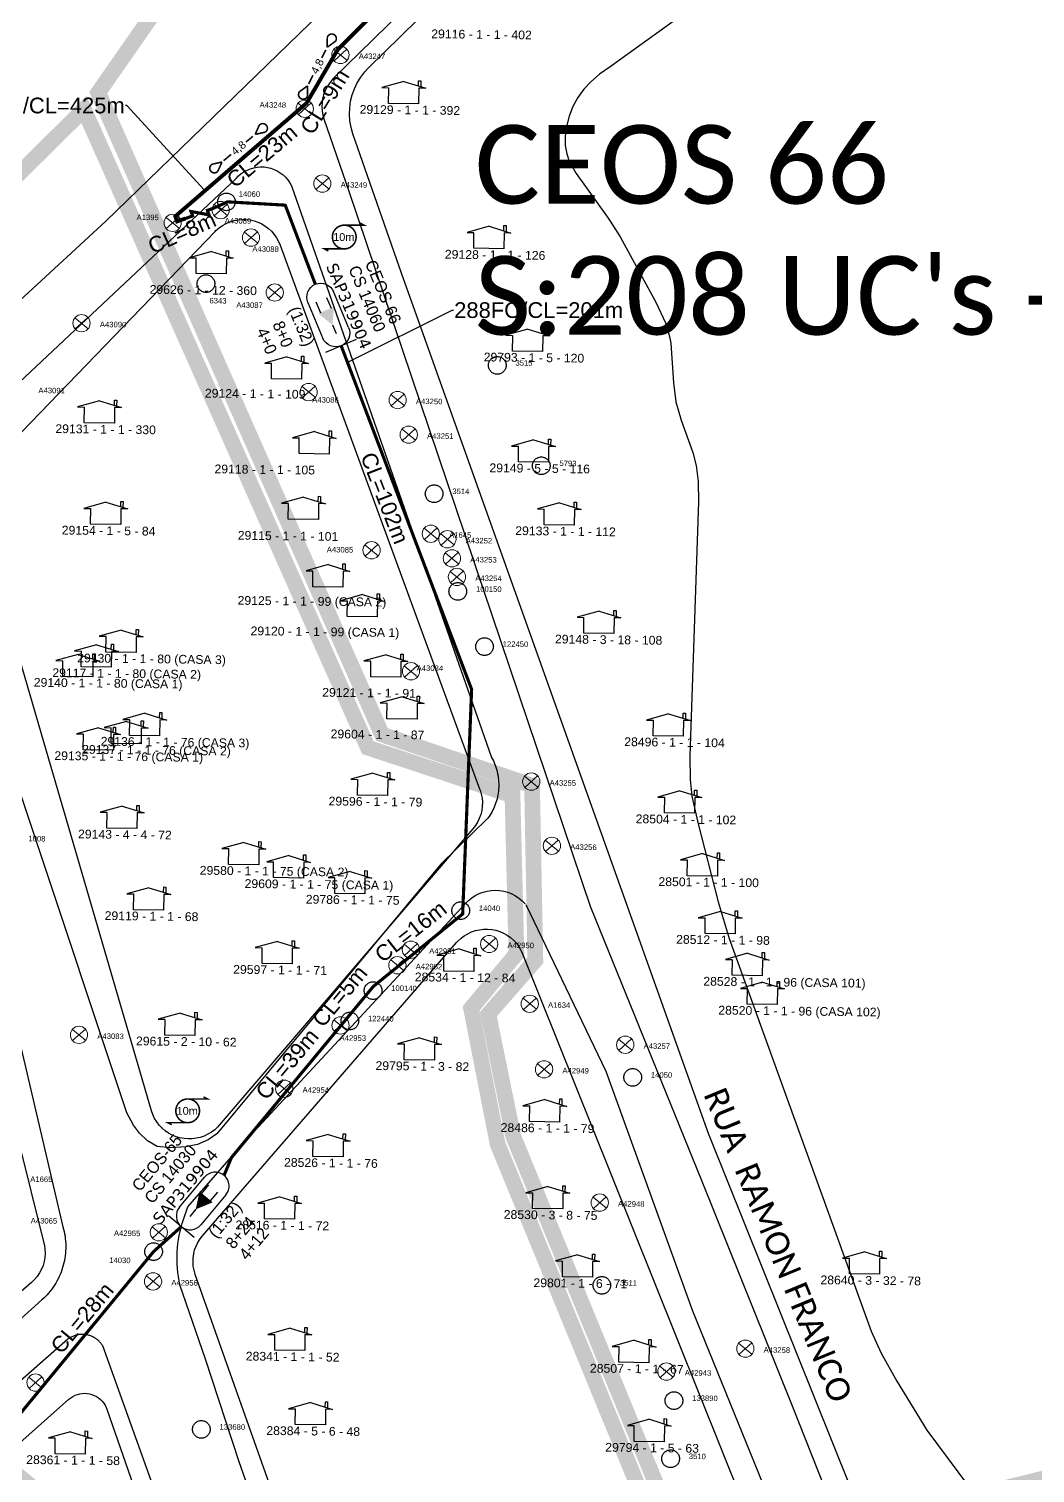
# Model space of a CAD drawing. Header units: millimetres. Extents: x 676447 to 689606, y 7455628 to 7463967.
# Drawn here: x 687825.1 to 687953.1, y 7460606.2 to 7460790 of the extents above; entities that cross this region are included whole.
import ezdxf
from ezdxf.enums import TextEntityAlignment as Align

# ---------------------------------------------------------------- set-up
doc = ezdxf.new("R2010")
doc.units = ezdxf.units.MM
doc.header["$LTSCALE"] = 0.1
doc.header["$MEASUREMENT"] = 0
doc.linetypes.add('PHANTOM2', pattern=[1.25, 0.625, -0.125, 0.125, -0.125, 0.125, -0.125])
doc.layers.add('10.4-Postes', color=1, linetype='Continuous', lineweight=0)
for name, color, linetype in [('Caixas Subterrâneas', 5, 'Continuous'), ('CELULARIZAÇÃO CABO 5', 7, 'Continuous'), ('CEOS', 1, 'Continuous'), ('label_cabos', 7, 'Continuous'), ('label_cabos @ 1', 7, 'Continuous'), ('LAYOUT', 7, 'Continuous'), ('LEGENDAS_INFRAESTRUTURAS', 7, 'Continuous'), ('MUB_MEIOFIO', 7, 'Continuous'), ('MUB_QUADRAS', 7, 'Continuous'), ('MUB_SEGMENTO', 7, 'Continuous'), ('NOS_DE_INFRAESTRUTURA', 7, 'Continuous'), ('surveys', 7, 'Continuous'), ('SURVEYS_LEGENDAS', 7, 'Continuous')]:
    doc.layers.add(name, color=color, linetype=linetype)
doc.styles.add('ARIAL', font='arial.ttf')
doc.styles.add('Legend', font='calibri.ttf')
doc.styles.add('siredit', font='verdana.ttf')
doc.styles.get("Standard").update_dxf_attribs({"font": 'arial.ttf'})
doc.styles.add('Style-font000', font='font000.shx')
doc.linetypes.add('FENCELINE1', pattern='A,0.25,-0.1,[133,ltypeshp.shx,S=0.1,R=0,X=-0.1,Y=0],-0.1,1', length=1.45)
doc.dimstyles.new('FW', dxfattribs={"dimscale": 0, "dimtxt": 2, "dimasz": 0.18, "dimexe": 0.18, "dimexo": 0.0625, "dimgap": 0.09, "dimtad": 0, "dimtoh": 1, "dimdec": 0, "dimzin": 0, "dimdsep": 46, "dimtxsty": 'Standard', "dimcen": 0.09, "dimse1": 1, "dimse2": 1, "dimsd1": 1, "dimsd2": 1, "dimclrt": 7, "dimadec": 0, "dimazin": 0, "dimtfac": 1, "dimtdec": 0, "dimtofl": 0, "dimtmove": 0, "dimatfit": 3, "dimfxl": 0, "dimtolj": 1, "dimtzin": 0, "dimarcsym": 0})

# ---------------------------------------------------------------- blocks, each defined once
blk = doc.blocks.new('MHMZ')
at = {"linetype": 'PHANTOM2'}
blk.add_circle((0, 0), 0.0000101, dxfattribs=at)
blk = doc.blocks.new('PTPT')
at = {"layer": '10.4-Postes', "color": 1, "linetype": 'PHANTOM2'}
for points in [[(-0.0000079, 0.0000104), (0.0000075, -0.000002)], [(0.000007, 0.0000109), (-0.0000074, -0.0000025)]]:
    blk.add_lwpolyline(points, dxfattribs=at)
at = {"layer": '10.4-Postes', "color": 1}
blk.add_circle((-0.0000002, 0.0000042), 0.00000987, dxfattribs=at)
blk = doc.blocks.new('LVLV')
for p, q in [((0, 0.0000254), (-0.0000251, 0.000018)), ((-0.0000251, 0.000018), (-0.0000173, 0.000018)), ((-0.0000172, 0), (-0.0000172, 0.0000179)), ((0, 0.0000254), (0.0000251, 0.000018)), ((0.0000169, 0.0000264), (0.0000195, 0.0000264)), ((0.0000169, 0.0000205), (0.0000169, 0.0000264)), ((0.0000251, 0.000018), (0.0000172, 0.000018)), ((0.0000172, 0.000018), (0.0000172, 0)), ((0.0000195, 0.0000264), (0.0000195, 0.0000198)), ((0.0000172, 0), (-0.0000172, 0))]:
    blk.add_line(p, q)
blk = doc.blocks.new('ceos')
at = {"layer": 'CEOS'}
for p, q in [((1.77, 1.77), (6.73, 1.77)), ((6.73, -1.77), (1.77, -1.77))]:
    blk.add_line(p, q, dxfattribs=at)
for points in [[(0, -2.13), (0, 2.13)], [(2.88, 0), (1.69, 0)], [(4.84, 0.7), (6.34, 0.7)], [(4.84, -0.77), (6.34, -0.77)]]:
    blk.add_lwpolyline(points, dxfattribs=at)
blk.add_lwpolyline([(2.88, 0, 0, 2.18, 0), (4.93, 0, 2.18, 2.18, 0)], format="xyseb", dxfattribs=at)
for centre, start, end in [((1.77, 0), 90, 270), ((6.73, 0), 270, 90)]:
    blk.add_arc(centre, 1.77, start, end, dxfattribs=at)
at = {"layer": 'CEOS', "style": 'siredit', "flags": 1}
for tag, height, p in [('ID', 0.887, (4.25, 9.07)), ('COORX', 0.739, (4.25, -1.77)), ('COORY', 0.739, (4.25, -1.77))]:
    blk.add_attdef(tag, text='', height=height, dxfattribs=at).set_placement(p, align=Align.MIDDLE_CENTER)
at = {"layer": 'CEOS'}
for tag, height, style, p in [('NOME?', 1.5, 'Style-font000', (4.25, 7.59)), ('LOCAL?', 1.5, 'Style-font000', (4.25, 5.37)), ('TIPO?', 1.48, 'siredit', (4.25, 2.88))]:
    blk.add_attdef(tag, text='', height=height, dxfattribs=dict(at, style=style)).set_placement(p, align=Align.MIDDLE_CENTER)
at = {"layer": 'CEOS', "style": 'Style-font000'}
for tag, p in [('RACIO_SPLITAGEM', (4.25, -2.94)), ('FIBRAS_FUSIONADAS', (4.25, -5.51)), ('FIBRAS_RESERVA', (4.25, -7.73))]:
    blk.add_attdef(tag, text='', height=1.5, dxfattribs=at).set_placement(p, align=Align.TOP_CENTER)
blk = doc.blocks.new('A$C1BC366C8')
at = {"layer": 'LAYOUT', "color": 5, "linetype": 'Continuous', "const_width": 0.4}
blk.add_lwpolyline([(-2, 0), (-1, 0), (-1, 0.6), (1, -0.6), (1, 0), (2, 0)], dxfattribs=at)
blk = doc.blocks.new('A$C6C8C5D0A')
at = {"layer": 'LAYOUT', "const_width": 0.2}
for points in [[(-2.77, -0.03), (-3.9, 0.55, 1.175638), (-3.95, -0.61), (-2.77, -0.03)], [(2.73, -0.02), (3.9, -0.62, 1.175638), (3.86, 0.54), (2.73, -0.02)]]:
    blk.add_lwpolyline(points, format="xyb", dxfattribs=at)
for points in [[(-2.5, -0.03), (-1.25, -0.03)], [(1.21, -0.02), (2.35, -0.02)]]:
    blk.add_lwpolyline(points, dxfattribs=at)
at = {"layer": 'LAYOUT', "style": 'ARIAL'}
blk.add_text('4,8', height=1, dxfattribs=at).set_placement((0, 0), align=Align.MIDDLE_CENTER)
blk = doc.blocks.new('A$C6FB0096B')
at = {"layer": 'LAYOUT', "color": 0, "const_width": 0.2}
for points in [[(0, 1.51), (2.52, 1.51), (2.02, 1.77)], [(0, -1.51), (-2.52, -1.51), (-2.02, -1.77)]]:
    blk.add_lwpolyline(points, dxfattribs=at)
blk.add_lwpolyline([(0, 1.51, 1.000012), (0, -1.51, 0.999978)], format="xyb", close=True, dxfattribs=at)
at = {"layer": 'LAYOUT', "color": 0}
blk.add_text('10m', height=1, dxfattribs=at).set_placement((-0.06, 0), align=Align.MIDDLE_CENTER)

msp = doc.modelspace()

# ---------------------------------------------------------------- linework, layer by layer
at = {"color": 1, "const_width": 0.4}
for points in [[(687861.52, 7460757.49), (687857.69, 7460767.56), (687850.34, 7460767.98), (687848.71, 7460767.23)], [(687849.9, 7460644.08), (687850.85, 7460646.36), (687868.91, 7460668.14), (687880.27, 7460677.35), (687881.41, 7460705.94), (687864.81, 7460749.66)], [(687664.85, 7460492.18), (687664.85, 7460492.18), (687673.68, 7460492.7), (687762.97, 7460567.06), (687823.66, 7460613.39), (687840.93, 7460634.38), (687840.93, 7460634.38), (687840.93, 7460634.38), (687840.93, 7460634.38), (687844.46, 7460637.56)]]:
    msp.add_lwpolyline(points, dxfattribs=at)
at = {"layer": 'CELULARIZAÇÃO CABO 5', "color": 3, "const_width": 2}
msp.add_lwpolyline([(687996.99, 7460806.92), (687977.09, 7460611.16), (687909.18, 7460594.39), (687886.72, 7460649.02), (687886.72, 7460649.02), (687883.54, 7460664.6), (687883.54, 7460664.6), (687889.52, 7460671.45), (687889.1, 7460693.69), (687869.99, 7460700.2), (687833.89, 7460781.87), (687865.17, 7460826.82)], dxfattribs=at)
at = {"layer": 'CELULARIZAÇÃO CABO 5', "color": 6, "const_width": 2}
msp.add_lwpolyline([(687832.07, 7460779.74), (687731.71, 7460680.45), (687829.52, 7460601.15), (687829.52, 7460601.15), (687863.87, 7460526), (687906.7, 7460513.34), (687894.17, 7460505.78), (687933.94, 7460486.64), (687933.94, 7460486.64), (687905.41, 7460401.32), (687981.65, 7460381.61), (688093.81, 7460413.41), (687978.37, 7460609.41), (687978.37, 7460609.41), (687907.78, 7460591.89), (687884.72, 7460648.05), (687884.72, 7460648.05), (687881.34, 7460665.34), (687887.11, 7460672.27), (687886.61, 7460692.44), (687868.2, 7460698.52), (687832.07, 7460779.74)], dxfattribs=at)
at = {"layer": 'LAYOUT', "color": 1, "linetype": 'FENCELINE1', "ltscale": 0.002, "const_width": 0.5}
msp.add_lwpolyline([(687844.97, 7460765.86), (687843.93, 7460765.49), (687843.7, 7460766.14), (687860.4, 7460780.54), (687864.35, 7460787.33), (687880.76, 7460803.72), (687887.57, 7460809.81), (687894.93, 7460817.02), (687929.1, 7460850.84), (687951.61, 7460872.51), (687959.97, 7460880.5), (687974.82, 7460895.13), (688000.81, 7460920.04), (688010.51, 7460929.28), (688017.66, 7460935.51), (688033.17, 7460949.78), (688046.61, 7460961.77), (688057.26, 7460970.69), (688063.06, 7460975.42), (688068.83, 7460980.32), (688085.89, 7460994.27), (688091.91, 7461002.45)], dxfattribs=at)
at = {"layer": 'MUB_MEIOFIO', "linetype": 'Continuous'}
for points in [[(687899.04, 7460818.21), (687868.83, 7460788.6), (687863.85, 7460783.72), (687863.58, 7460783.43), (687863.26, 7460783.02), (687862.98, 7460782.58), (687862.75, 7460782.11), (687862.57, 7460781.62), (687862.44, 7460781.11), (687862.37, 7460780.59), (687862.35, 7460780.07), (687862.39, 7460779.55), (687862.48, 7460779.03), (687862.62, 7460778.53), (687865.77, 7460769.32), (687896.48, 7460678.33), (687910.72, 7460643.34), (687922.2, 7460614.74), (687934.37, 7460583.99)], [(687867.71, 7460797.36), (687834.85, 7460765.51), (687803.63, 7460736.75), (687773.85, 7460711.69), (687710.39, 7460660.13)], [(687819.6, 7460741.06), (687851.44, 7460770.95), (687851.45, 7460770.96), (687851.75, 7460771.28), (687852.09, 7460771.57), (687852.46, 7460771.82), (687852.85, 7460772.03), (687853.25, 7460772.19), (687853.68, 7460772.32), (687854.11, 7460772.4), (687854.55, 7460772.43), (687855, 7460772.42), (687855.43, 7460772.36), (687855.86, 7460772.26), (687856.28, 7460772.11), (687856.68, 7460771.92), (687857.06, 7460771.69), (687857.41, 7460771.42), (687857.73, 7460771.11), (687858.01, 7460770.77), (687858.26, 7460770.41), (687858.47, 7460770.02), (687883.95, 7460697.27)], [(687883.95, 7460697.27), (687884.07, 7460697.05), (687884.18, 7460696.83), (687884.28, 7460696.61), (687884.37, 7460696.38), (687884.46, 7460696.15), (687884.54, 7460695.91), (687884.61, 7460695.67), (687884.67, 7460695.43), (687884.72, 7460695.19), (687884.77, 7460694.95), (687884.8, 7460694.7), (687884.83, 7460694.46), (687884.85, 7460694.21), (687884.86, 7460693.96), (687884.86, 7460693.72), (687884.86, 7460693.47), (687884.84, 7460693.22), (687884.82, 7460692.97), (687884.79, 7460692.73), (687884.75, 7460692.48), (687884.7, 7460692.24), (687884.64, 7460692), (687884.57, 7460691.76), (687884.5, 7460691.53), (687884.42, 7460691.29), (687884.33, 7460691.06), (687884.23, 7460690.83), (687884.13, 7460690.61), (687884.01, 7460690.39), (687883.89, 7460690.17), (687883.77, 7460689.96), (687883.63, 7460689.75), (687883.49, 7460689.55), (687877.49, 7460683.68), (687848.98, 7460649.38), (687847.88, 7460648.6), (687846.52, 7460648), (687845.05, 7460647.72), (687843.14, 7460647.58), (687841.4, 7460647.78), (687840.14, 7460648.46), (687839.15, 7460649.44), (687838.38, 7460650.47), (687837.51, 7460652.06), (687813.19, 7460725.05)], [(687810.06, 7460719.94), (687829.4, 7460637.55)], [(687870.95, 7460553.26), (687851.84, 7460607.64), (687847.53, 7460620.68), (687844.29, 7460630.17), (687844.18, 7460630.68), (687844.09, 7460631.2), (687844.02, 7460631.72), (687843.97, 7460632.25), (687843.93, 7460632.77), (687843.92, 7460633.3), (687843.92, 7460633.83), (687843.94, 7460634.35), (687843.98, 7460634.88), (687844.04, 7460635.4), (687844.11, 7460635.92), (687844.2, 7460636.44), (687844.31, 7460636.96), (687844.44, 7460637.47), (687844.59, 7460637.97), (687844.75, 7460638.47), (687845.31, 7460640.07), (687852.63, 7460648.46), (687880.64, 7460678.7), (687881.02, 7460679.08), (687881.44, 7460679.41), (687881.88, 7460679.7), (687882.36, 7460679.94), (687882.86, 7460680.13), (687883.38, 7460680.26), (687883.9, 7460680.34), (687884.44, 7460680.37), (687884.97, 7460680.34), (687885.5, 7460680.25), (687886.01, 7460680.11), (687886.51, 7460679.92), (687886.98, 7460679.67), (687887.43, 7460679.38), (687887.84, 7460679.04), (687888.22, 7460678.66)], [(687888.33, 7460678.54), (687898.49, 7460657.35), (687909.53, 7460626.85), (687924.84, 7460589.16)], [(687829.4, 7460637.55), (687829.48, 7460637.25), (687829.55, 7460636.95), (687829.61, 7460636.64), (687829.66, 7460636.34), (687829.7, 7460636.03), (687829.73, 7460635.72), (687829.75, 7460635.41), (687829.76, 7460635.1), (687829.76, 7460634.79), (687829.74, 7460634.48), (687829.72, 7460634.17), (687829.68, 7460633.87), (687829.64, 7460633.56), (687829.59, 7460633.25), (687829.52, 7460632.95), (687829.44, 7460632.65), (687829.36, 7460632.35), (687829.26, 7460632.06), (687829.16, 7460631.77), (687829.04, 7460631.48), (687828.92, 7460631.2), (687828.78, 7460630.92), (687828.64, 7460630.64), (687828.48, 7460630.37), (687828.32, 7460630.11), (687828.15, 7460629.85), (687827.97, 7460629.6), (687827.78, 7460629.35), (687827.58, 7460629.11), (687827.38, 7460628.88), (687827.17, 7460628.65), (687826.95, 7460628.44), (687826.72, 7460628.23), (687817.36, 7460619.85)], [(687830, 7460623.22), (687782.23, 7460581.22)], [(687845.07, 7460592.81), (687834.46, 7460622.39), (687834.4, 7460622.48), (687834.34, 7460622.57), (687834.28, 7460622.66), (687834.21, 7460622.74), (687834.14, 7460622.82), (687834.07, 7460622.9), (687833.99, 7460622.97), (687833.92, 7460623.05), (687833.84, 7460623.12), (687833.75, 7460623.18), (687833.67, 7460623.25), (687833.58, 7460623.31), (687833.49, 7460623.37), (687833.4, 7460623.42), (687833.31, 7460623.47), (687833.22, 7460623.52), (687833.12, 7460623.57), (687833.02, 7460623.61), (687832.92, 7460623.65), (687832.82, 7460623.69), (687832.72, 7460623.72), (687832.62, 7460623.75), (687832.52, 7460623.77), (687832.41, 7460623.79), (687832.31, 7460623.81), (687832.2, 7460623.82), (687832.09, 7460623.83), (687831.99, 7460623.84), (687831.88, 7460623.84), (687831.78, 7460623.84), (687831.67, 7460623.84), (687831.56, 7460623.83), (687831.46, 7460623.82), (687831.35, 7460623.8), (687831.25, 7460623.78), (687831.14, 7460623.76), (687831.04, 7460623.73), (687830.94, 7460623.7), (687830.84, 7460623.67), (687830.74, 7460623.63), (687830.64, 7460623.59), (687830.54, 7460623.55), (687830.45, 7460623.5), (687830.35, 7460623.45), (687830.26, 7460623.4), (687830.17, 7460623.34), (687830.08, 7460623.28), (687830, 7460623.22)]]:
    msp.add_lwpolyline(points, dxfattribs=at)
at = {"layer": 'MUB_QUADRAS', "linetype": 'Continuous'}
for points in [[(687945.18, 7460565.61), (687911.73, 7460648.98), (687911.62, 7460649.27), (687899.04, 7460684.51), (687872.48, 7460758.91), (687866.31, 7460776.65), (687866.08, 7460777.45), (687865.93, 7460778.28), (687865.87, 7460779.11), (687865.9, 7460779.95), (687866.01, 7460780.78), (687866.21, 7460781.59), (687866.5, 7460782.38), (687866.86, 7460783.13), (687867.3, 7460783.84), (687867.82, 7460784.51), (687868.26, 7460784.98), (687884.91, 7460801.35)], [(687915.67, 7460797.17), (687899.04, 7460785.18), (687897.7, 7460784.21), (687896.58, 7460783.27), (687895.67, 7460782.31), (687894.91, 7460781.28), (687894.29, 7460780.13), (687893.81, 7460778.87), (687893.48, 7460777.59), (687893.32, 7460776.32), (687893.33, 7460775.14), (687893.52, 7460774.08), (687893.84, 7460773.14), (687894.73, 7460771.57), (687898.72, 7460766.03), (687899.04, 7460765.53), (687900.32, 7460763.53), (687904.84, 7460755.23), (687906.08, 7460752.59), (687906.61, 7460750.84), (687906.76, 7460750.01), (687907.1, 7460744.93), (687907.42, 7460742.54), (687908.07, 7460740.21), (687909.56, 7460736.06), (687909.98, 7460734.41), (687910.23, 7460732.37), (687910.27, 7460729.81), (687909.17, 7460697.46), (687909.21, 7460694.46), (687909.45, 7460692.36), (687910.19, 7460689), (687912.8, 7460678.88), (687914.18, 7460674.21), (687932.26, 7460624.26), (687933.53, 7460621.44), (687935.52, 7460617.91), (687939.36, 7460611.66), (687945.89, 7460602.86)], [(687819.45, 7460733.89), (687848.76, 7460764.22), (687848.87, 7460764.34), (687849.26, 7460764.68), (687849.69, 7460764.98), (687850.15, 7460765.24), (687850.63, 7460765.44), (687851.13, 7460765.6), (687851.64, 7460765.7), (687852.17, 7460765.75), (687852.69, 7460765.74), (687853.21, 7460765.68), (687853.72, 7460765.56), (687854.21, 7460765.39), (687854.69, 7460765.17), (687855.14, 7460764.9), (687855.56, 7460764.59), (687855.94, 7460764.23), (687856.29, 7460763.84), (687856.59, 7460763.41), (687856.84, 7460762.95), (687857.05, 7460762.47), (687882.47, 7460693.16), (687882.49, 7460693.1), (687882.64, 7460692.6), (687882.74, 7460692.08), (687882.78, 7460691.56), (687882.76, 7460691.04), (687882.69, 7460690.52), (687882.57, 7460690.01), (687882.39, 7460689.52), (687882.17, 7460689.05), (687881.89, 7460688.6), (687881.58, 7460688.19), (687849.27, 7460650.46), (687849.09, 7460650.26), (687848.71, 7460649.9), (687848.29, 7460649.58), (687847.85, 7460649.31), (687847.37, 7460649.09), (687846.88, 7460648.92), (687846.37, 7460648.8), (687845.85, 7460648.73), (687845.33, 7460648.72), (687844.81, 7460648.76), (687844.29, 7460648.86), (687843.79, 7460649.01), (687843.31, 7460649.21), (687842.85, 7460649.46), (687842.42, 7460649.76), (687842.02, 7460650.1), (687841.66, 7460650.48), (687841.35, 7460650.9), (687841.07, 7460651.34), (687840.85, 7460651.82), (687840.68, 7460652.31), (687827.3, 7460698.05), (687818.25, 7460729.01)], [(687807.31, 7460714.36), (687826.98, 7460635.45), (687827.04, 7460635.2), (687827.11, 7460634.68), (687827.13, 7460634.16), (687827.09, 7460633.64), (687827, 7460633.12), (687826.86, 7460632.62), (687826.66, 7460632.13), (687826.42, 7460631.67), (687826.12, 7460631.23), (687825.79, 7460630.83), (687825.41, 7460630.47), (687815.47, 7460621.82)], [(687846.23, 7460631.46), (687846.22, 7460631.5), (687846.08, 7460632), (687845.98, 7460632.52), (687845.95, 7460633.04), (687845.96, 7460633.56), (687846.04, 7460634.08), (687846.16, 7460634.59), (687846.34, 7460635.08), (687846.57, 7460635.55), (687846.85, 7460636), (687847.17, 7460636.41), (687879.48, 7460673.7), (687879.67, 7460673.9), (687880.06, 7460674.26), (687880.47, 7460674.57), (687880.92, 7460674.84), (687881.4, 7460675.06), (687881.89, 7460675.23), (687882.4, 7460675.35), (687882.92, 7460675.41), (687883.45, 7460675.42), (687883.97, 7460675.37), (687884.48, 7460675.27), (687884.98, 7460675.11), (687885.46, 7460674.91), (687885.92, 7460674.65), (687886.35, 7460674.35), (687886.74, 7460674.01), (687887.1, 7460673.62), (687887.41, 7460673.21), (687887.68, 7460672.76), (687887.9, 7460672.28), (687899.04, 7460644.5), (687949.76, 7460518.02)], [(687872.41, 7460557.67), (687846.23, 7460631.46)], [(687787.01, 7460577.2), (687830.16, 7460615.59), (687830.4, 7460615.79), (687830.67, 7460615.96), (687830.95, 7460616.1), (687831.24, 7460616.21), (687831.54, 7460616.29), (687831.85, 7460616.34), (687832.17, 7460616.35), (687832.48, 7460616.34), (687832.79, 7460616.28), (687833.09, 7460616.2), (687833.39, 7460616.09), (687833.66, 7460615.94), (687833.93, 7460615.77), (687834.17, 7460615.57), (687834.39, 7460615.35), (687834.59, 7460615.1), (687834.76, 7460614.84), (687834.9, 7460614.56), (687834.98, 7460614.34), (687858.17, 7460547.59)]]:
    msp.add_lwpolyline(points, dxfattribs=at)

# ---------------------------------------------------------------- block references
at = {"layer": 'Caixas Subterrâneas', "color": 5}
for p, xscale, yscale, zscale, rotation in [((687850.21, 7460767.98), 111319.4907932736, 111319.4907932736, 111319.4907932736, 359.2853762475287), ((687847.6, 7460757.57), 111319.4907932736, 111319.4907932736, 111319.4907932736, 359.2853829112236), ((687884.67, 7460747.17), 111319.4907932736, 111319.4907932736, 111319.4907932736, 359.2852387346218), ((687890.27, 7460734.39), 111319.4907932736, 111319.4907932736, 111319.4907932736, 359.2852134422787), ((687876.64, 7460730.83), 111319.4907932736, 111319.4907932736, 111319.4907932736, 359.2852641253262), ((687879.65, 7460718.4), 111319.4907932736, 111319.4907932736, 111319.4907932736, 359.2852488136204), ((687883.05, 7460711.38), 111319.4907932736, 111319.4907932736, 111319.4907932736, 359.2852336746147), ((687880.02, 7460677.78), 111319.4907932735, 111319.4907932735, 111319.4907932735, 359.2852346732912), ((687868.86, 7460667.6), 111319.4907932736, 111319.4907932736, 111319.4907932736, 359.2852738935351), ((687865.91, 7460663.73), 111319.4907932736, 111319.4907932736, 111319.4907932736, 359.2852838845708), ((687901.91, 7460656.56), 111319.4907932736, 111319.4907932736, 111319.4907932736, 359.2851447726173), ((687840.93, 7460634.38), 111319.4907932735, 111319.4907932735, 111319.4907932735, 359.2853696829021), ((687897.98, 7460630.09), 111319.4907932736, 111319.4907932736, 111319.4907932736, 359.2851514140294), ((687907.16, 7460615.42), 111319.4907932736, 111319.4907932736, 111319.4907932736, 359.2851119182237), ((687847.01, 7460611.76), 111319.4907932736, 111319.4907932736, 111319.4907932736, 359.2853394627414), ((687906.73, 7460608.02), 111319.4907932735, 111319.4907932735, 111319.4907932735, 359.2851112336821)]:
    msp.add_blockref('MHMZ', p, dxfattribs=dict(at, xscale=xscale, yscale=yscale, zscale=zscale, rotation=rotation))
at = {"layer": 'Caixas Subterrâneas', "color": 40}
for p, xscale, yscale, zscale, rotation in [((687840.93, 7460634.38), 111319.4907932735, 111319.4907932735, 111319.4907932735, 359.2853696829021), ((687847.01, 7460611.76), 111319.4907932736, 111319.4907932736, 111319.4907932736, 359.2853394627414)]:
    msp.add_blockref('MHMZ', p, dxfattribs=dict(at, xscale=xscale, yscale=yscale, zscale=zscale, rotation=rotation))
at = {"layer": 'CEOS', "linetype": 'Continuous'}
ref = msp.add_blockref('ceos', (687864.81, 7460749.66), dxfattribs=dict(at, xscale=-1, rotation=292.8280418928958))
ref.add_attrib('NOME?', 'CEOS-66', dxfattribs={"height": 1.499, "rotation": 292.828, "style": 'Style-font000'}).set_placement((687870.16, 7460756.52), align=Align.MIDDLE_CENTER)
ref.add_attrib('LOCAL?', 'CS 14060', dxfattribs={"height": 1.499, "rotation": 292.828, "style": 'Style-font000'}).set_placement((687868.12, 7460755.66), align=Align.MIDDLE_CENTER)
ref.add_attrib('TIPO?', 'SAP319904', dxfattribs={"height": 1.478, "rotation": 292.828, "style": 'siredit'}).set_placement((687865.8, 7460754.72), align=Align.MIDDLE_CENTER)
ref.add_attrib('RACIO_SPLITAGEM', '(1:32)', dxfattribs={"height": 1.499, "rotation": 292.828, "style": 'Style-font000'}).set_placement((687860.46, 7460752.43), align=Align.TOP_CENTER)
ref.add_attrib('FIBRAS_FUSIONADAS', '8+0', dxfattribs={"height": 1.499, "rotation": 292.828, "style": 'Style-font000'}).set_placement((687858.08, 7460751.43), align=Align.TOP_CENTER)
ref.add_attrib('FIBRAS_RESERVA', '4+0', dxfattribs={"height": 1.499, "rotation": 292.828, "style": 'Style-font000'}).set_placement((687856.04, 7460750.57), align=Align.TOP_CENTER)
at = {"layer": 'CEOS', "linetype": 'Continuous', "rotation": 50.16662929720852}
msp.add_blockref('ceos', (687844.46, 7460637.56), dxfattribs=at).add_auto_attribs({'NOME?': 'CEOS-65', 'LOCAL?': 'CS 14030', 'TIPO?': 'SAP319904', 'RACIO_SPLITAGEM': '(1:32)', 'FIBRAS_FUSIONADAS': '8+24', 'FIBRAS_RESERVA': '4+12'})
at = {"layer": 'LAYOUT', "linetype": 'Continuous'}
for name, p, rotation in [('A$C6C8C5D0A', (687861.77, 7460785.23), 62.99034808027132), ('A$C6C8C5D0A', (687851.75, 7460774.84), 39.6801715566062), ('A$C1BC366C8', (687846.84, 7460766.54), 20.30569071322496)]:
    msp.add_blockref(name, p, dxfattribs=dict(at, rotation=rotation))
for p in [(687865.2, 7460763.5), (687845.27, 7460652.3)]:
    msp.add_blockref('A$C6FB0096B', p, dxfattribs=at)
at = {"layer": 'NOS_DE_INFRAESTRUTURA', "color": 1}
for p, xscale, yscale, zscale, rotation in [((687864.73, 7460786.21), 111319.4907932736, 111319.4907932736, 111319.4907932736, 359.2853267836778), ((687860.19, 7460779.36), 111319.4907932736, 111319.4907932736, 111319.4907932736, 359.2853418803378), ((687862.43, 7460769.84), 111319.4907932736, 111319.4907932736, 111319.4907932736, 359.2853303978733), ((687849.49, 7460766.46), 111319.4907932736, 111319.4907932736, 111319.4907932736, 359.2853785311061), ((687843.38, 7460764.84), 111319.4907932736, 111319.4907932736, 111319.4907932736, 359.2854012485438), ((687853.35, 7460762.96), 111319.4907932736, 111319.4907932736, 111319.4907932736, 359.285362760876), ((687856.37, 7460755.97), 111319.4907932736, 111319.4907932736, 111319.4907932736, 359.285349086808), ((687831.78, 7460752.07), 111319.4907932736, 111319.4907932736, 111319.4907932736, 359.2854413535238), ((687860.69, 7460743.3), 111319.4907932735, 111319.4907932735, 111319.4907932735, 359.2853286774236), ((687872.01, 7460742.29), 111319.4907932735, 111319.4907932735, 111319.4907932735, 359.2852853197723), ((687873.42, 7460737.88), 111319.4907932735, 111319.4907932735, 111319.4907932735, 359.2852785951478), ((687876.23, 7460725.27), 111319.4907932736, 111319.4907932736, 111319.4907932736, 359.2852639398351), ((687878.34, 7460724.57), 111319.4907932736, 111319.4907932736, 111319.4907932736, 359.28525570532), ((687868.69, 7460723.17), 111319.4907932736, 111319.4907932736, 111319.4907932736, 359.2852919683973), ((687878.92, 7460722.14), 111319.4907932736, 111319.4907932736, 111319.4907932736, 359.2852527585292), ((687879.56, 7460719.78), 111319.4907932736, 111319.4907932736, 111319.4907932736, 359.2852495891357), ((687873.71, 7460707.77), 111319.4907932736, 111319.4907932736, 111319.4907932736, 359.2852680562321), ((687889.02, 7460693.73), 111319.4907932736, 111319.4907932736, 111319.4907932736, 359.2852054301734), ((687891.64, 7460685.56), 111319.4907932736, 111319.4907932736, 111319.4907932736, 359.2851929096243), ((687873.7, 7460672.33), 111319.4907932736, 111319.4907932736, 111319.4907932736, 359.2852569645428), ((687883.66, 7460673.06), 111319.4907932735, 111319.4907932735, 111319.4907932735, 359.2852193270961), ((687871.98, 7460670.36), 111319.4907932736, 111319.4907932736, 111319.4907932736, 359.2852629122183), ((687888.82, 7460665.45), 111319.4907932736, 111319.4907932736, 111319.4907932736, 359.2851973277003), ((687864.74, 7460662.7), 111319.4907932736, 111319.4907932736, 111319.4907932736, 359.2852880357186), ((687831.46, 7460661.5), 111319.4907932736, 111319.4907932736, 111319.4907932736, 359.2854141642964), ((687831.46, 7460661.5), 111319.4907932736, 111319.4907932736, 111319.4907932736, 359.2854141642964), ((687900.98, 7460660.24), 111319.4907932736, 111319.4907932736, 111319.4907932736, 359.2851494698383), ((687890.65, 7460657.11), 111319.4907932735, 111319.4907932735, 111319.4907932735, 359.2851877536465), ((687857.58, 7460654.64), 111319.4907932736, 111319.4907932736, 111319.4907932736, 359.285312711768), ((687857.58, 7460654.64), 111319.4907932736, 111319.4907932736, 111319.4907932736, 359.285312711768), ((687897.73, 7460640.15), 111319.4907932736, 111319.4907932736, 111319.4907932736, 359.2851555405766), ((687841.62, 7460636.37), 111319.4907932736, 111319.4907932736, 111319.4907932736, 359.2853676819487), ((687841.62, 7460636.37), 111319.4907932736, 111319.4907932736, 111319.4907932736, 359.2853676819487), ((687840.88, 7460630.12), 111319.4907932736, 111319.4907932736, 111319.4907932736, 359.2853685380672), ((687840.88, 7460630.12), 111319.4907932736, 111319.4907932736, 111319.4907932736, 359.2853685380672), ((687916.26, 7460621.56), 111319.4907932736, 111319.4907932736, 111319.4907932736, 359.2850792706988), ((687906.22, 7460618.65), 111319.4907932736, 111319.4907932736, 111319.4907932736, 359.2851165329939), ((687825.92, 7460617.25), 111319.4907932735, 111319.4907932735, 111319.4907932735, 359.285421379957), ((687825.92, 7460617.25), 111319.4907932735, 111319.4907932735, 111319.4907932735, 359.285421379957)]:
    msp.add_blockref('PTPT', p, dxfattribs=dict(at, xscale=xscale, yscale=yscale, zscale=zscale, rotation=rotation))
at = {"layer": 'surveys', "color": 0}
for p, xscale, yscale, zscale, rotation in [((687872.75, 7460780.48), 111319.4907932736, 111319.4907932736, 111319.4907932736, 359.2852944938155), ((687883.6, 7460762.04), 111319.4907932736, 111319.4907932736, 111319.4907932736, 359.2852474678431), ((687848.26, 7460758.83), 111319.4907932736, 111319.4907932736, 111319.4907932736, 359.2853771902649), ((687888.53, 7460748.96), 111319.4907932736, 111319.4907932736, 111319.4907932736, 359.2852245978658), ((687857.84, 7460745.43), 111319.4907932736, 111319.4907932736, 111319.4907932736, 359.2853381229347), ((687834.03, 7460739.84), 111319.4907932736, 111319.4907932736, 111319.4907932736, 359.2854289685724), ((687861.37, 7460735.91), 111319.4907932736, 111319.4907932736, 111319.4907932736, 359.2853237968079), ((687889.27, 7460734.86), 111319.4907932736, 111319.4907932736, 111319.4907932736, 359.28521739487), ((687834.84, 7460726.93), 111319.4907932736, 111319.4907932736, 111319.4907932736, 359.2854218427889), ((687859.99, 7460727.59), 111319.4907932735, 111319.4907932735, 111319.4907932735, 359.2853095267808), ((687892.55, 7460726.86), 111319.4907932736, 111319.4907932736, 111319.4907932736, 359.2852023940405), ((687863.11, 7460718.98), 111319.4907932736, 111319.4907932736, 111319.4907932736, 359.2853118437162), ((687867.49, 7460715.17), 111319.4907932736, 111319.4907932736, 111319.4907932736, 359.2852918857691), ((687897.6, 7460713.07), 111319.4907932736, 111319.4907932736, 111319.4907932736, 359.2851788762889), ((687836.79, 7460710.66), 111319.4907932736, 111319.4907932736, 111319.4907932736, 359.2854093064967), ((687833.64, 7460708.79), 111319.4907932736, 111319.4907932736, 111319.4907932736, 359.2854207115787), ((687831.28, 7460707.56), 111319.4907932736, 111319.4907932736, 111319.4907932736, 359.285429307528), ((687870.48, 7460707.52), 111319.4907932736, 111319.4907932736, 111319.4907932736, 359.2852776155706), ((687872.55, 7460702.17), 111319.4907932736, 111319.4907932736, 111319.4907932736, 359.2852569910584), ((687839.79, 7460700.06), 111319.4907932736, 111319.4907932736, 111319.4907932736, 359.2853945872935), ((687906.43, 7460699.99), 111319.4907932736, 111319.4907932736, 111319.4907932736, 359.2851412202148), ((687833.9, 7460698.23), 111319.4907932735, 111319.4907932735, 111319.4907932735, 359.285416414248), ((687837.43, 7460699.03), 111319.4907932736, 111319.4907932736, 111319.4907932736, 359.285403239432), ((687868.8, 7460692.45), 111319.4907932735, 111319.4907932735, 111319.4907932735, 359.2852819304268), ((687907.87, 7460690.19), 111319.4907932736, 111319.4907932736, 111319.4907932736, 359.2851326560389), ((687836.9, 7460688.26), 111319.4907932736, 111319.4907932736, 111319.4907932736, 359.2854018635459), ((687852.4, 7460683.64), 111319.4907932736, 111319.4907932736, 111319.4907932736, 359.2853415113594), ((687858.1, 7460681.95), 111319.4907932736, 111319.4907932736, 111319.4907932736, 359.2853192881166), ((687910.77, 7460682.2), 111319.4907932736, 111319.4907932736, 111319.4907932736, 359.2851191259078), ((687865.9, 7460679.95), 111319.4907932736, 111319.4907932736, 111319.4907932736, 359.2852890401736), ((687840.3, 7460677.87), 111319.4907932736, 111319.4907932736, 111319.4907932736, 359.2853857115688), ((687913.03, 7460674.84), 111319.4907932736, 111319.4907932736, 111319.4907932736, 359.285108246787), ((687856.65, 7460671.03), 111319.4907932736, 111319.4907932736, 111319.4907932736, 359.2853187648827), ((687879.77, 7460670.07), 111319.4907932736, 111319.4907932736, 111319.4907932736, 359.285221687189), ((687916.48, 7460669.52), 111319.4907932736, 111319.4907932736, 111319.4907932736, 359.2850934397752), ((687918.39, 7460665.84), 111319.4907932735, 111319.4907932735, 111319.4907932735, 359.2850850406064), ((687844.28, 7460661.92), 111319.4907932736, 111319.4907932736, 111319.4907932736, 359.2853655627853), ((687874.76, 7460658.78), 111319.4907932736, 111319.4907932736, 111319.4907932736, 359.2852487022981), ((687890.7, 7460650.9), 111319.4907932736, 111319.4907932736, 111319.4907932736, 359.2851856341478), ((687863.13, 7460646.47), 111319.4907932736, 111319.4907932736, 111319.4907932736, 359.2852890683789), ((687891.09, 7460639.84), 111319.4907932736, 111319.4907932736, 111319.4907932736, 359.2851807000389), ((687856.95, 7460638.52), 111319.4907932736, 111319.4907932736, 111319.4907932736, 359.2853164682159), ((687931.4, 7460631.52), 111319.4907932736, 111319.4907932736, 111319.4907932736, 359.2850248226076), ((687894.87, 7460631.15), 111319.4907932736, 111319.4907932736, 111319.4907932736, 359.2851681587987), ((687858.26, 7460621.81), 111319.4907932736, 111319.4907932736, 111319.4907932736, 359.2852998643943), ((687902.06, 7460620.27), 111319.4907932736, 111319.4907932736, 111319.4907932736, 359.2851328596357), ((687860.88, 7460612.34), 111319.4907932736, 111319.4907932736, 111319.4907932736, 359.2852869208193), ((687904, 7460610.21), 111319.4907932736, 111319.4907932736, 111319.4907932736, 359.2851260268707), ((687830.31, 7460608.64), 111319.4907932736, 111319.4907932736, 111319.4907932736, 359.2854019700687)]:
    msp.add_blockref('LVLV', p, dxfattribs=dict(at, xscale=xscale, yscale=yscale, zscale=zscale, rotation=rotation))

# ---------------------------------------------------------------- texts
at = {"layer": 'CELULARIZAÇÃO CABO 5', "insert": (687881.81, 7460777.74), "char_height": 10, "attachment_point": 1, "style": 'Legend'}
msp.add_mtext_dynamic_manual_height_columns("{\\C3;CEOS 66\\PS:208 UC's - 8 FO}", width=159.4451, gutter_width=5, heights=[42.5], dxfattribs=at)
at = {"layer": 'label_cabos', "linetype": 'Continuous', "char_height": 2, "attachment_point": 4}
for s, insert, rotation in [('CL=9m', (687860.32, 7460776.88), 58.0338), ('CL=23m', (687850.66, 7460770.38), 40.1243), ('CL=8m', (687840.39, 7460762.21), 23.8993), ('CL=102m', (687868.15, 7460735.96), 291.1725), ('CL=16m', (687869.47, 7460671.83), 38.1056), ('CL=5m', (687861.72, 7460663.41), 50.1894), ('CL=39m', (687854.52, 7460654.16), 50.1894), ('CL=28m', (687828.44, 7460621.85), 50.1894)]:
    msp.add_mtext(s, dxfattribs=dict(at, insert=insert, rotation=rotation))
at = {"layer": 'label_cabos', "linetype": 'Continuous', "char_height": 2}
for s, insert, attachment_point in [('288FO/CL=425m', (687837.26, 7460780.23), 6), ('288FO/CL=201m', (687879.19, 7460754.19), 4)]:
    msp.add_mtext(s, dxfattribs=dict(at, insert=insert, attachment_point=attachment_point))
at = {"layer": 'LEGENDAS_INFRAESTRUTURAS', "color": 1}
for s, rotation, p in [('A43247', 359.2853, (687867.04, 7460786.18)), ('A43248', 359.2853, (687854.42, 7460779.99)), ('A43249', 359.2853, (687864.74, 7460769.81)), ('A1395', 359.2854, (687838.77, 7460765.68)), ('A43089', 359.2854, (687849.98, 7460765.24)), ('A43088', 359.2854, (687853.5, 7460761.64)), ('A43087', 359.2853, (687851.46, 7460754.51)), ('A43090', 359.2854, (687834.09, 7460752.04)), ('A43091', 359.2855, (687826.27, 7460743.64)), ('A43091', 359.2855, (687826.27, 7460743.64)), ('A43086', 359.2853, (687861.12, 7460742.45)), ('A43250', 359.2853, (687874.32, 7460742.26)), ('A43251', 359.2853, (687875.73, 7460737.85)), ('A1645', 359.2853, (687878.54, 7460725.24)), ('A43252', 359.2852, (687880.65, 7460724.54)), ('A43085', 359.2853, (687862.97, 7460723.38)), ('A43253', 359.2852, (687881.23, 7460722.11)), ('A43254', 359.2852, (687881.87, 7460719.75)), ('A43084', 359.2853, (687874.41, 7460708.3)), ('A43255', 359.2852, (687891.33, 7460693.7)), ('1008', 359.2854, (687825, 7460686.6)), ('1008', 359.2854, (687825, 7460686.6)), ('A43256', 359.2852, (687893.95, 7460685.53)), ('A42951', 359.2852, (687876.01, 7460672.3)), ('A42950', 359.2852, (687885.97, 7460673.03)), ('A42952', 359.2853, (687874.29, 7460670.33)), ('A1634', 359.2852, (687891.13, 7460665.42)), ('A43083', 359.2854, (687833.77, 7460661.47)), ('A43083', 359.2854, (687833.77, 7460661.47)), ('A42953', 359.2853, (687864.6, 7460661.23)), ('A43257', 359.2851, (687903.29, 7460660.21)), ('A42949', 359.2852, (687892.96, 7460657.08)), ('A42954', 359.2853, (687859.89, 7460654.62)), ('A1665', 359.2854, (687825.23, 7460643.26)), ('A42948', 359.2851, (687900.04, 7460640.13)), ('A43065', 359.2854, (687825.29, 7460637.98)), ('A42955', 359.2854, (687835.88, 7460636.39)), ('A42956', 359.2854, (687843.19, 7460630.09)), ('A43258', 359.2851, (687918.57, 7460621.53)), ('A42943', 359.2851, (687908.53, 7460618.62))]:
    msp.add_text(s, height=0.7, rotation=rotation, dxfattribs=at).set_placement(p)
at = {"layer": 'LEGENDAS_INFRAESTRUTURAS', "color": 5}
for s, rotation, p in [('14060', 359.2854, (687851.77, 7460768.64)), ('6343', 359.2854, (687848.04, 7460755.06)), ('3515', 359.2852, (687886.98, 7460747.14)), ('5793', 359.2852, (687892.58, 7460734.36)), ('3514', 359.2853, (687878.95, 7460730.8)), ('100150', 359.2852, (687881.96, 7460718.37)), ('122450', 359.2852, (687885.36, 7460711.36)), ('14040', 359.2852, (687882.33, 7460677.75)), ('100140', 359.2853, (687871.17, 7460667.57)), ('122440', 359.2853, (687868.22, 7460663.7)), ('14050', 359.2851, (687904.22, 7460656.53)), ('14030', 359.2854, (687835.28, 7460632.94)), ('3511', 359.2851, (687900.29, 7460630.06)), ('133890', 359.2851, (687909.47, 7460615.39)), ('133680', 359.2853, (687849.32, 7460611.73)), ('133680', 359.2853, (687849.32, 7460611.73)), ('3510', 359.2851, (687909.04, 7460607.99))]:
    msp.add_text(s, height=0.7, rotation=rotation, dxfattribs=at).set_placement(p)
at = {"layer": 'MUB_SEGMENTO', "color": 253, "style": 'Legend'}
msp.add_text('RUA  RAMON FRANCO', height=3, rotation=292.454, dxfattribs=at).set_placement((687910.88, 7460654.41))
at = {"layer": 'SURVEYS_LEGENDAS', "color": 0}
for s, rotation, p in [('29116 - 1 - 1 - 402', 359.2853, (687876.27, 7460788.81)), ('29129 - 1 - 1 - 392', 359.2853, (687867.15, 7460779.2)), ('29128 - 1 - 1 - 126', 359.2852, (687878, 7460760.76)), ('29626 - 1 - 12 - 360', 359.2854, (687840.42, 7460756.28)), ('29793 - 1 - 5 - 120', 359.2852, (687882.94, 7460747.68)), ('29124 - 1 - 1 - 109', 359.2853, (687847.46, 7460743.08)), ('29131 - 1 - 1 - 330', 359.2854, (687828.43, 7460738.56)), ('29118 - 1 - 1 - 105', 359.2853, (687848.68, 7460733.44)), ('29149 - 5 - 5 - 116', 359.2852, (687883.67, 7460733.58)), ('29154 - 1 - 5 - 84', 359.2854, (687829.24, 7460725.65)), ('29133 - 1 - 1 - 112', 359.2852, (687886.96, 7460725.58)), ('29115 - 1 - 1 - 101', 359.2853, (687851.64, 7460724.99)), ('29125 - 1 - 1 - 99 (CASA 2)', 359.2853, (687851.62, 7460716.71)), ('29120 - 1 - 1 - 99 (CASA 1)', 359.2853, (687853.27, 7460712.83)), ('29148 - 3 - 18 - 108', 359.2852, (687892.01, 7460711.79)), ('29130 - 1 - 1 - 80 (CASA 3)', 359.2854, (687831.2, 7460709.38)), ('29117 - 1 - 1 - 80 (CASA 2)', 359.2854, (687828.04, 7460707.51)), ('29140 - 1 - 1 - 80 (CASA 1)', 359.2854, (687825.68, 7460706.28)), ('29121 - 1 - 1 - 91', 359.2853, (687862.39, 7460705.01)), ('29604 - 1 - 1 - 87', 359.2853, (687863.46, 7460699.72)), ('29137 - 1 - 1 - 76 (CASA 2)', 359.2854, (687831.83, 7460697.75)), ('29136 - 1 - 1 - 76 (CASA 3)', 359.2854, (687834.19, 7460698.78)), ('28496 - 1 - 1 - 104', 359.2851, (687900.83, 7460698.72)), ('29135 - 1 - 1 - 76 (CASA 1)', 359.2854, (687828.3, 7460696.95)), ('29596 - 1 - 1 - 79', 359.2853, (687863.2, 7460691.17)), ('28504 - 1 - 1 - 102', 359.2851, (687902.28, 7460688.91)), ('29143 - 4 - 4 - 72', 359.2854, (687831.31, 7460686.98)), ('29580 - 1 - 1 - 75 (CASA 2)', 359.2853, (687846.8, 7460682.36)), ('28501 - 1 - 1 - 100', 359.2851, (687905.18, 7460680.92)), ('29609 - 1 - 1 - 75 (CASA 1)', 359.2853, (687852.51, 7460680.67)), ('29786 - 1 - 1 - 75', 359.2853, (687860.3, 7460678.67)), ('29119 - 1 - 1 - 68', 359.2854, (687834.7, 7460676.59)), ('28512 - 1 - 1 - 98', 359.2851, (687907.43, 7460673.57)), ('29597 - 1 - 1 - 71', 359.2853, (687851.06, 7460669.75)), ('28534 - 1 - 12 - 84', 359.2852, (687874.17, 7460668.79)), ('28528 - 1 - 1 - 96 (CASA 101)', 359.2851, (687910.89, 7460668.24)), ('28520 - 1 - 1 - 96 (CASA 102)', 359.2851, (687912.8, 7460664.56)), ('29615 - 2 - 10 - 62', 359.2854, (687838.69, 7460660.64)), ('29795 - 1 - 3 - 82', 359.2852, (687869.17, 7460657.5)), ('28486 - 1 - 1 - 79', 359.2852, (687885.1, 7460649.62)), ('28526 - 1 - 1 - 76', 359.2853, (687857.53, 7460645.19)), ('28516 - 1 - 1 - 72', 359.2853, (687851.35, 7460637.24)), ('28530 - 3 - 8 - 75', 359.2852, (687885.49, 7460638.56)), ('29801 - 1 - 6 - 71', 359.2852, (687889.27, 7460629.87)), ('28640 - 3 - 32 - 78', 359.285, (687925.8, 7460630.24)), ('28341 - 1 - 1 - 52', 359.2853, (687852.66, 7460620.53)), ('28507 - 1 - 1 - 67', 359.2851, (687896.46, 7460618.99)), ('28384 - 5 - 6 - 48', 359.2853, (687855.28, 7460611.06)), ('29794 - 1 - 5 - 63', 359.2851, (687898.41, 7460608.93)), ('28361 - 1 - 1 - 58', 359.2854, (687824.72, 7460607.36))]:
    msp.add_text(s, height=1.1132, rotation=rotation, dxfattribs=at).set_placement(p)

# ---------------------------------------------------------------- leaders
at = {"layer": 'label_cabos @ 1', "linetype": 'Continuous', "annotation_type": 0, "has_hookline": 1, "text_width": 21.23}
for points, hookline_direction in [([(687847.37, 7460769.52), (687837.53, 7460780.23), (687837.35, 7460780.23)], 1), ([(687865.83, 7460747.66), (687878.92, 7460754.19), (687879.1, 7460754.19)], 0)]:
    msp.add_leader(points, dimstyle='FW', override={"dimscale": 1}, dxfattribs=dict(at, hookline_direction=hookline_direction))

doc.saveas('drawing.dxf')
